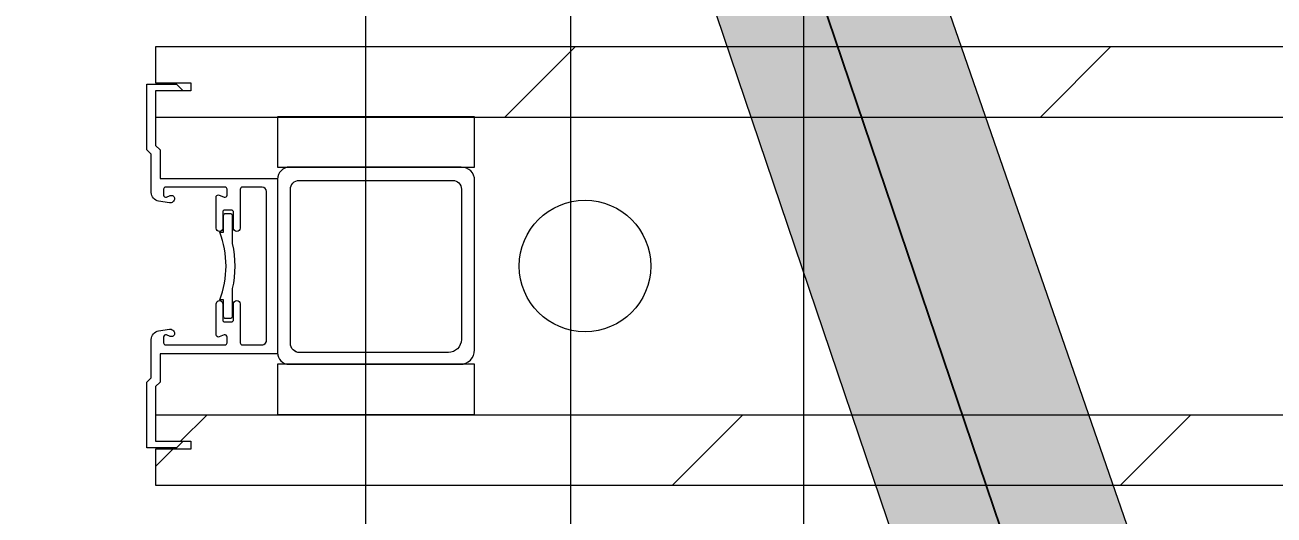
# Model space of a CAD drawing. Header units: millimetres. Extents: x 0 to 168960, y -92093 to 443706.
# Drawn here: x 61223.9 to 61508.9, y 314451.9 to 314563.8 of the extents above; entities that cross this region are included whole.
import ezdxf
from ezdxf.enums import TextEntityAlignment as Align

# ---------------------------------------------------------------- set-up
doc = ezdxf.new("R2018")
doc.units = ezdxf.units.MM
doc.linetypes.add('осевая', pattern=[50.800000000000004, 31.75, -6.35, 6.35, -6.35])
for name, color, linetype, lineweight in [('_0', 7, 'Continuous', 15), ('АР_Названия помещений', 124, 'Continuous', 5), ('АР_Номер помещения', 1, 'Continuous', 25), ('АР_Помещения_площадь', 19, 'Continuous', 9)]:
    doc.layers.add(name, color=color, linetype=linetype, lineweight=lineweight)
doc.styles.add('ISOCPEUR', font='isocpeur.ttf', dxfattribs={"height": 174.9999999999999})
doc.styles.get("Standard").update_dxf_attribs({"font": 'arial.ttf'})

# ---------------------------------------------------------------- blocks, each defined once
blk = doc.blocks.new('*U362')
at = {"color": 8, "style": 'ISOCPEUR', "width": 0.7, "flags": 1}
blk.add_attdef('КАТЕГОРИЯ', (-499.1655280450395, -2092.186355050572), '', height=250, dxfattribs=at)
at = {"layer": 'АР_Номер помещения', "color": 8, "style": 'ISOCPEUR', "width": 0.7}
blk.add_attdef('НОМЕР_ПОМЕЩЕНИЯ', text='', height=300, dxfattribs=at).set_placement((-17564.86919595587, 2858.18843627081), align=Align.MIDDLE_CENTER)
at = {"layer": 'АР_Помещения_площадь', "color": 8, "style": 'ISOCPEUR', "width": 0.7}
blk.add_attdef('ПЛОЩАДЬ_ПОМЕЩЕНИЯ', text='', height=200, dxfattribs=at).set_placement((-1475.609504904383, 2342.480832341213), align=Align.MIDDLE_RIGHT)
at = {"layer": 'АР_Помещения_площадь', "color": 8, "lineweight": 30, "width": 0.7, "flags": 104}
blk.add_attdef('ИМЯ_ПОМЕЩЕНИЯ', text='', height=100, dxfattribs=at).set_placement((157.6277002443094, 1217.141369806137), align=Align.MIDDLE_CENTER)
blk = doc.blocks.new('*U370')
at = {"color": 8, "style": 'ISOCPEUR', "width": 0.7, "flags": 1}
blk.add_attdef('КАТЕГОРИЯ', (-499.1655280450395, -2092.186355050572), '', height=250, dxfattribs=at)
at = {"layer": 'АР_Номер помещения', "color": 8, "style": 'ISOCPEUR', "width": 0.7}
blk.add_attdef('НОМЕР_ПОМЕЩЕНИЯ', text='', height=300, dxfattribs=at).set_placement((-21611.62945114239, 4249.169000430369), align=Align.MIDDLE_CENTER)
at = {"layer": 'АР_Помещения_площадь', "color": 8, "style": 'ISOCPEUR', "width": 0.7}
blk.add_attdef('ПЛОЩАДЬ_ПОМЕЩЕНИЯ', text='', height=200, dxfattribs=at).set_placement((-21287.99867618793, 5858.842214840608), align=Align.MIDDLE_RIGHT)
at = {"layer": 'АР_Помещения_площадь', "color": 8, "lineweight": 30, "width": 0.7, "flags": 104}
blk.add_attdef('ИМЯ_ПОМЕЩЕНИЯ', text='', height=100, dxfattribs=at).set_placement((157.6277002443094, 1217.141369806137), align=Align.MIDDLE_CENTER)
blk = doc.blocks.new('*U456')
at = {"ltscale": 75}
h = blk.add_hatch(dxfattribs=at)
h.set_pattern_fill('ANSI31', color=8, scale=50)
h.set_pattern_definition([(45, (1.13686837721616e-13, 639.6807474487578), (-112.2532015133644, 112.2532015133644), [])])
h.paths.add_polyline_path([(1052.074230230049, -4855.319253445312), (1044.074214017586, -4855.319253445312), (1044.074214017586, -4853.51925277774), (1052.074230230049, -4853.51925277774), (1052.074230230049, -4845.319251806184), (-97.92582126834998, -4845.319251806177), (-97.92582126834998, -4853.519252777733), (-89.9258050558866, -4853.519252777733), (-89.9258050558866, -4855.319253445305), (-97.92582126834998, -4855.319253445305), (-97.92582126834998, -4861.319250703491), (1052.074230230049, -4861.319250703498)])
h.paths.add_polyline_path([(1052.074230230049, -4929.319254398994), (-97.92582126834998, -4929.319254398986), (-97.92582126834998, -4935.319251657165), (-89.9258050558866, -4935.319251657165), (-89.9258050558866, -4937.119252324737), (-97.92582126834998, -4937.119252324737), (-97.92582126834998, -4945.319253296293), (1052.074230230049, -4945.3192532963), (1052.074230230049, -4937.119252324752), (1044.074214017586, -4937.119252324752), (1044.074214017586, -4935.31925165718), (1052.074230230049, -4935.31925165718)])
h.paths.add_polyline_path([(1052.074230230049, -4965.319253445312), (1044.074214017586, -4965.319253445312), (1044.074214017586, -4963.51925277774), (1052.074230230049, -4963.51925277774), (1052.074230230049, -4955.319251806184), (-97.92582126834998, -4955.319251806177), (-97.92582126834998, -4963.519252777733), (-89.9258050558866, -4963.519252777733), (-89.9258050558866, -4965.319253445305), (-97.92582126834998, -4965.319253445305), (-97.92582126834998, -4971.319250703491), (1052.074230230049, -4971.319250703498)])
h.paths.add_polyline_path([(1052.074230230049, -5039.319254398994), (-97.92582126834998, -5039.319254398986), (-97.92582126834998, -5045.319251657165), (-89.9258050558866, -5045.319251657165), (-89.9258050558866, -5047.119252324737), (-97.92582126834998, -5047.119252324737), (-97.92582126834998, -5055.319253296293), (1052.074230230049, -5055.3192532963), (1052.074230230049, -5047.119252324752), (1044.074214017586, -5047.119252324752), (1044.074214017586, -5045.31925165718), (1052.074230230049, -5045.31925165718)])
h.paths.add_polyline_path([(1052.074230230049, -5075.319253445312), (1044.074214017586, -5075.319253445312), (1044.074214017586, -5073.51925277774), (1052.074230230049, -5073.51925277774), (1052.074230230049, -5065.319251806184), (-97.92582126834998, -5065.319251806177), (-97.92582126834998, -5073.519252777733), (-89.9258050558866, -5073.519252777733), (-89.9258050558866, -5075.319253445305), (-97.92582126834998, -5075.319253445305), (-97.92582126834998, -5081.319250703491), (1052.074230230049, -5081.319250703498)])
h.paths.add_polyline_path([(915.3990858139579, -5175.31925255125), (915.3990858139579, -5191.31925255125), (1052.085289488211, -5191.31925255125), (1052.085289488211, -5175.31925255125)])
h.paths.add_polyline_path([(1052.074230230049, -5149.319254398994), (-97.92582126834998, -5149.319254398986), (-97.92582126834998, -5155.319251657165), (-89.9258050558866, -5155.319251657165), (-89.9258050558866, -5157.119252324737), (-97.92582126834998, -5157.119252324737), (-97.92582126834998, -5165.319253296293), (1052.074230230049, -5165.3192532963), (1052.074230230049, -5157.119252324752), (1044.074214017586, -5157.119252324752), (1044.074214017586, -5155.31925165718), (1052.074230230049, -5155.31925165718)])
h.paths.add_polyline_path([(20.80072385193388, -5175.31925255125), (20.80072385193388, -5191.31925255125), (905.4760391985757, -5191.319252551257), (905.4760391985757, -5175.31925255125)])
h.paths.add_polyline_path([(1052.085289488197, -5275.31925255125), (1052.085289488197, -5259.319252551257), (944.5759609985681, -5259.319252551257), (944.5759609985681, -5275.31925255125)])
h.paths.add_polyline_path([(934.6529143831859, -5259.319252551257), (-8.706308695255856, -5259.31925255125), (-8.706308695255856, -5275.319252551242), (934.6529143831859, -5275.31925255125)])
h.paths.add_polyline_path([(-99.92579551914343, -5330.727966430386), (1052.074218785972, -5330.727966430386), (1052.074218785972, -5315.319252551242), (-99.92579551914343, -5315.319252551242)])
h.paths.add_polyline_path([(1052.074218785972, -5398.973145807198), (-99.92579551914343, -5398.973145807198), (-99.92579551914343, -5415.319252551242), (-50.00000000000101, -5415.319252551242), (50.13124937287547, -5415.319252551242), (1052.074218785972, -5415.319252551242)])
h.paths.add_polyline_path([(10.88111534260578, -5191.31925255125), (10.88111534260578, -5175.31925255125), (-97.92579551914343, -5175.31925255125), (-97.92579551914343, -5191.31925255125)])
h.paths.add_polyline_path([(-18.20630869525586, -5259.31925255125), (-97.92579551914343, -5259.31925255125), (-97.92579551914343, -5275.319252551242), (-18.20630869525586, -5275.319252551242)])
at = {"color": 8}
for points in [[(-50, 0), (-50.00000000000101, -5465.319252551242), (49.99999999999899, -5465.319252551242), (49.99367757630047, -4876.319252551237), (905.0740573432921, -4876.319252551246), (905.0742044808568, -5465.31925255125), (1005.074204480857, -5465.31925255125), (1005.074057343294, -4776.319252551246), (49.99288924190172, -4776.319252551239), (50, 0)], [(1052.074230230049, -5075.319253445312), (1044.074214017586, -5075.319253445312), (1044.074214017586, -5073.51925277774), (1052.074230230049, -5073.51925277774), (1052.074230230049, -5065.319251806184), (-97.92582126834998, -5065.319251806177), (-97.92582126834998, -5073.519252777733), (-89.9258050558866, -5073.519252777733), (-89.9258050558866, -5075.319253445305), (-97.92582126834998, -5075.319253445305), (-97.92582126834998, -5081.319250703491), (1052.074230230049, -5081.319250703498)], [(-25.12687234542328, -5092.742313533712), (-25.12687234542328, -5081.282851942855), (-70.12579771258982, -5081.282851942855), (-70.12579771258982, -5092.742313533712), (-25.12687234542328, -5092.742313533712)], [(-70.12579771258982, -5149.207082568482), (-25.12687234542328, -5149.207082568482), (-25.12687234542328, -5137.747620977625), (-70.12579771258982, -5137.747620977625), (-70.12579771258982, -5149.207082568482)], [(1052.074230230049, -5149.319254398994), (-97.92582126834998, -5149.319254398986), (-97.92582126834998, -5155.319251657165), (-89.9258050558866, -5155.319251657165), (-89.9258050558866, -5157.119252324737), (-97.92582126834998, -5157.119252324737), (-97.92582126834998, -5165.319253296293), (1052.074230230049, -5165.3192532963), (1052.074230230049, -5157.119252324752), (1044.074214017586, -5157.119252324752), (1044.074214017586, -5155.31925165718), (1052.074230230049, -5155.31925165718)]]:
    blk.add_lwpolyline(points, close=True, dxfattribs=at)
blk.add_lwpolyline([(-81.62580992111509, -5097.819252648078, 0.414213562373475), (-82.12580982425527, -5097.319252744936), (-95.62536968795814, -5097.319252744936, 0.4076692435884849), (-96.12582011435336, -5097.809384719179), (-96.12581521251661, -5099.119252551216), (-96.12580982425436, -5099.119252551216, 0.5236937938588443), (-95.45019056093236, -5099.587395557519), (-94.57694104636778, -5099.25573894689, -0.5171094181616752), (-93.6261173267336, -5099.89445516435, -0.4685459341944643), (-94.78224535633183, -5100.906940722812), (-94.78224568538292, -5100.906942800341), (-97.23867991890086, -5100.517881248367), (-97.23867968111983, -5100.517879747083, -0.3692590870612273), (-98.9258083937467, -5098.540111133145), (-98.9258083937467, -5089.819253028072), (-99.92579551914343, -5088.819252864159), (-99.92579551914343, -5073.819254130758), (-93.14296575763831, -5073.819254130758), (-91.6429423275705, -5075.319253445305), (-97.92582126834998, -5075.319253445305), (-97.92582126834998, -5087.819252700247), (-96.92583414295325, -5088.819252864159), (-96.92583414295325, -5095.31925299827), (-70.12579771259436, -5095.31925299827), (-70.12579771259436, -5135.319252104207), (-96.92583414295325, -5135.319252104207), (-96.92583414295325, -5141.819252238318), (-97.92582126834998, -5142.819252402231), (-97.92582126834998, -5155.319251657173), (-91.6429423275705, -5155.319251657173), (-93.14296575763831, -5156.819250971719), (-99.92579551914343, -5156.819250971719), (-99.92579551914343, -5141.819252238318), (-98.9258083937467, -5140.819252074405), (-98.9258083937467, -5132.098393969332, -0.3692590732812085), (-97.23867977693828, -5130.12062537057), (-97.2386800327323, -5130.120623755556), (-94.78224580647122, -5129.731562143664), (-94.78224544997067, -5129.731564394504, -0.4685459630985602), (-93.62611732673179, -5130.744049938132, -0.5171094181635373), (-94.5769410463696, -5131.382766155593), (-95.45019055973228, -5131.051109545416, 0.523693794674848), (-96.12580982425573, -5131.519252551268), (-96.12581521251661, -5131.519252551268), (-96.12582059437239, -5132.817707158768, 0.4148534517142241), (-95.62473171662816, -5133.319252357542), (-82.12580982425527, -5133.319252357539, 0.4142169089958392), (-81.62579866625231, -5132.819246912651), (-81.62579866606995, -5131.519267071057, 0.5263183090191899), (-82.30528222812711, -5131.052573096936), (-83.44827028491329, -5131.486675307792, -0.5238257940620074), (-84.12580531017841, -5131.015318240641), (-84.12580531017841, -5123.97202568347, -0.9999999999999999), (-82.62578575889177, -5123.97202568347), (-82.62578575888449, -5127.564350278306, 0.417088185879998), (-82.12580984064073, -5128.069252446932), (-80.62580982425527, -5128.06925244693, 0.414219918199634), (-80.12578817579254, -5127.569241648811), (-80.1257881758512, -5123.962150354891, -0.9999999999999999), (-78.6258372900785, -5123.962150354891), (-78.6258372900785, -5132.819252625748, 0.4135527551017812), (-78.12536968797315, -5133.319252292971), (-73.62580982425527, -5133.319252292968, 0.414213562373095), (-72.62581008255086, -5132.319252551264), (-72.62581008255086, -5098.319252551213, 0.4142135623731283), (-73.62580982425527, -5097.31925280951), (-78.12536968328743, -5097.31925280951, 0.4144872272624899), (-78.6258372900785, -5097.82085048093), (-78.6258372900785, -5106.676354747586, -0.9999999999999999), (-80.1257881758512, -5106.676354747586), (-80.1257881758512, -5103.06925287161, 0.4141830312661964), (-80.62580982425527, -5102.569252655548), (-82.12580984064073, -5102.569252655545, 0.4170881858757274), (-82.62578575888449, -5103.074154824164), (-82.62578575887994, -5106.666479419007, -0.9999999999999999), (-84.12580531018114, -5106.666479419007), (-84.12580531017841, -5099.621092523426, -0.4421397536477223), (-83.5741792277314, -5099.107714560609), (-82.30526943842881, -5099.585936863017, 0.526315358118477), (-81.62580424526834, -5099.119250386821), (-81.62580429369166, -5097.819252648078)], format="xyb", dxfattribs=at)
for points in [[(-28.40009703406768, -5137.747620977622, 0.414213562373095), (-25.12687234542328, -5134.474396288973), (-25.12687234542464, -5095.782722381922, 0.414213562373095), (-28.16728119362607, -5092.742313533719), (-67.321899765284, -5092.742313533716, 0.414213562373095), (-70.12579771258982, -5095.546211481033), (-70.12579771259936, -5135.092293621445, 0.414213562373095), (-67.47047035641674, -5137.747620977625), (-28.40009703406768, -5137.747620977625)], [(-31.12554775787804, -5135.057715439976), (-65.07153650300108, -5135.057715439974, -0.414213562373095), (-67.17906498157765, -5132.9501869614), (-67.17906498156947, -5097.815249302945, -0.414213562373095), (-65.1460859688342, -5095.782270290209), (-30.12482958682459, -5095.782270290209, -0.414213562373095), (-28.15627047860117, -5097.750829398439), (-28.15627047860117, -5132.088438160699, -0.414213562373095), (-31.12554775787804, -5135.057715439976)], [(-80.92580982540778, -5103.321932691893, -0.414213562373095), (-80.42583795727217, -5103.821904560027), (-80.42583795727808, -5110.165599132067, -0.1086563943623405), (-80.42625695845447, -5120.474811308843), (-80.42625695844765, -5126.8211391816, -0.4142135881184977), (-80.92539094666529, -5127.320273125944), (-81.92580982425818, -5127.320273125942, -0.4149316596879949), (-82.42581220844397, -5126.819762838713), (-82.42581220844397, -5123.069252424815), (-83.27580977661557, -5123.069252424806, 0.1819686946466833), (-83.27580977661239, -5107.569252677904), (-82.42581220844397, -5107.569252677909), (-82.42581220844397, -5103.819252528883, -0.4142102386467865), (-81.92580982425818, -5103.319252446927), (-80.92580171802649, -5103.319252446927)]]:
    blk.add_lwpolyline(points, format="xyb", close=True, dxfattribs=at)
blk.add_circle((0.07420448085657938, -5115.319252551242), 15.00000000000007, dxfattribs=at)
blk = doc.blocks.new('*U590')
at = {"ltscale": 75}
h = blk.add_hatch(dxfattribs=at)
h.set_pattern_fill('ANSI31', color=8, scale=50)
h.set_pattern_definition([(45, (1.35003119794419e-13, 741.967266209278), (-112.2532015133644, 112.2532015133644), [])])
h.paths.add_polyline_path([(1052.074230230049, -4753.032734684792), (1044.074214017586, -4753.032734684792), (1044.074214017586, -4751.23273401722), (1052.074230230049, -4751.23273401722), (1052.074230230049, -4743.032733045664), (-97.92582126834995, -4743.032733045657), (-97.92582126834995, -4751.232734017212), (-89.92580505588657, -4751.232734017212), (-89.92580505588657, -4753.032734684784), (-97.92582126834995, -4753.032734684784), (-97.92582126834995, -4759.032731942971), (1052.074230230049, -4759.032731942978)])
h.paths.add_polyline_path([(1052.074230230049, -4827.032735638473), (-97.92582126834995, -4827.032735638466), (-97.92582126834995, -4833.032732896645), (-89.92580505588657, -4833.032732896645), (-89.92580505588657, -4834.832733564217), (-97.92582126834995, -4834.832733564217), (-97.92582126834995, -4843.032734535773), (1052.074230230049, -4843.03273453578), (1052.074230230049, -4834.832733564232), (1044.074214017586, -4834.832733564232), (1044.074214017586, -4833.03273289666), (1052.074230230049, -4833.03273289666)])
h.paths.add_polyline_path([(1052.074230230049, -4863.032734684792), (1044.074214017586, -4863.032734684792), (1044.074214017586, -4861.23273401722), (1052.074230230049, -4861.23273401722), (1052.074230230049, -4853.032733045664), (-97.92582126834995, -4853.032733045657), (-97.92582126834995, -4861.232734017212), (-89.92580505588657, -4861.232734017212), (-89.92580505588657, -4863.032734684784), (-97.92582126834995, -4863.032734684784), (-97.92582126834995, -4869.032731942971), (1052.074230230049, -4869.032731942978)])
h.paths.add_polyline_path([(1052.074230230049, -4937.032735638473), (-97.92582126834995, -4937.032735638466), (-97.92582126834995, -4943.032732896645), (-89.92580505588657, -4943.032732896645), (-89.92580505588657, -4944.832733564217), (-97.92582126834995, -4944.832733564217), (-97.92582126834995, -4953.032734535773), (1052.074230230049, -4953.03273453578), (1052.074230230049, -4944.832733564232), (1044.074214017586, -4944.832733564232), (1044.074214017586, -4943.03273289666), (1052.074230230049, -4943.03273289666)])
h.paths.add_polyline_path([(1052.074230230049, -4973.032734684792), (1044.074214017586, -4973.032734684792), (1044.074214017586, -4971.23273401722), (1052.074230230049, -4971.23273401722), (1052.074230230049, -4963.032733045664), (-97.92582126834995, -4963.032733045657), (-97.92582126834995, -4971.232734017212), (-89.92580505588657, -4971.232734017212), (-89.92580505588657, -4973.032734684784), (-97.92582126834995, -4973.032734684784), (-97.92582126834995, -4979.032731942971), (1052.074230230049, -4979.032731942978)])
h.paths.add_polyline_path([(915.3990858139579, -5073.032733790729), (915.3990858139579, -5089.032733790729), (1052.085289488211, -5089.032733790729), (1052.085289488211, -5073.032733790729)])
h.paths.add_polyline_path([(1052.074230230049, -5047.032735638473), (-97.92582126834995, -5047.032735638466), (-97.92582126834995, -5053.032732896645), (-89.92580505588657, -5053.032732896645), (-89.92580505588657, -5054.832733564217), (-97.92582126834995, -5054.832733564217), (-97.92582126834995, -5063.032734535773), (1052.074230230049, -5063.03273453578), (1052.074230230049, -5054.832733564232), (1044.074214017586, -5054.832733564232), (1044.074214017586, -5053.03273289666), (1052.074230230049, -5053.03273289666)])
h.paths.add_polyline_path([(20.8007238519339, -5073.032733790729), (20.8007238519339, -5089.032733790729), (905.4760391985757, -5089.032733790737), (905.4760391985757, -5073.032733790729)])
h.paths.add_polyline_path([(1052.085289488197, -5173.032733790729), (1052.085289488197, -5157.032733790737), (944.5759609985681, -5157.032733790737), (944.5759609985681, -5173.032733790729)])
h.paths.add_polyline_path([(934.6529143831859, -5157.032733790737), (-8.706308695255835, -5157.032733790729), (-8.706308695255835, -5173.032733790722), (934.6529143831859, -5173.032733790729)])
h.paths.add_polyline_path([(-99.9257955191434, -5228.441447669866), (1052.074218785972, -5228.441447669866), (1052.074218785972, -5213.032733790722), (-99.9257955191434, -5213.032733790722)])
h.paths.add_polyline_path([(1052.074218785972, -5296.686627046678), (-99.9257955191434, -5296.686627046678), (-99.9257955191434, -5313.032733790722), (-50.00000000000099, -5313.032733790722), (50.13124937287549, -5313.032733790722), (1052.074218785972, -5313.032733790722)])
h.paths.add_polyline_path([(10.8811153426058, -5089.032733790729), (10.8811153426058, -5073.032733790729), (-97.9257955191434, -5073.032733790729), (-97.9257955191434, -5089.032733790729)])
h.paths.add_polyline_path([(-18.20630869525584, -5157.032733790729), (-97.9257955191434, -5157.032733790729), (-97.9257955191434, -5173.032733790722), (-18.20630869525584, -5173.032733790722)])
at = {"color": 8}
for points in [[(-50, 0), (-50.00000000000099, -5363.032733790722), (49.99999999999901, -5363.032733790722), (49.99367757630049, -4774.032733790717), (905.0740573432921, -4774.032733790726), (905.0742044808568, -5363.032733790729), (1005.074204480857, -5363.032733790729), (1005.074057343294, -4674.032733790726), (49.99288924190174, -4674.032733790718), (50, 0)], [(1052.074230230049, -4973.032734684792), (1044.074214017586, -4973.032734684792), (1044.074214017586, -4971.23273401722), (1052.074230230049, -4971.23273401722), (1052.074230230049, -4963.032733045664), (-97.92582126834995, -4963.032733045657), (-97.92582126834995, -4971.232734017212), (-89.92580505588657, -4971.232734017212), (-89.92580505588657, -4973.032734684784), (-97.92582126834995, -4973.032734684784), (-97.92582126834995, -4979.032731942971), (1052.074230230049, -4979.032731942978)], [(-25.12687234542326, -4990.455794773192), (-25.12687234542326, -4978.996333182335), (-70.12579771258979, -4978.996333182335), (-70.12579771258979, -4990.455794773192), (-25.12687234542326, -4990.455794773192)], [(-70.12579771258979, -5046.920563807962), (-25.12687234542326, -5046.920563807962), (-25.12687234542326, -5035.461102217105), (-70.12579771258979, -5035.461102217105), (-70.12579771258979, -5046.920563807962)], [(1052.074230230049, -5047.032735638473), (-97.92582126834995, -5047.032735638466), (-97.92582126834995, -5053.032732896645), (-89.92580505588657, -5053.032732896645), (-89.92580505588657, -5054.832733564217), (-97.92582126834995, -5054.832733564217), (-97.92582126834995, -5063.032734535773), (1052.074230230049, -5063.03273453578), (1052.074230230049, -5054.832733564232), (1044.074214017586, -5054.832733564232), (1044.074214017586, -5053.03273289666), (1052.074230230049, -5053.03273289666)]]:
    blk.add_lwpolyline(points, close=True, dxfattribs=at)
blk.add_lwpolyline([(-81.62580992111506, -4995.532733887558, 0.414213562373475), (-82.12580982425524, -4995.032733984416), (-95.62536968795811, -4995.032733984415, 0.4076692435884849), (-96.12582011435333, -4995.522865958659), (-96.12581521251659, -4996.832733790696), (-96.12580982425433, -4996.832733790696, 0.5236937938588443), (-95.45019056093233, -4997.300876796999), (-94.57694104636775, -4996.96922018637, -0.5171094181616752), (-93.62611732673358, -4997.60793640383, -0.4685459341944643), (-94.7822453563318, -4998.620421962291), (-94.78224568538289, -4998.620424039821), (-97.23867991890083, -4998.231362487847), (-97.2386796811198, -4998.231360986563, -0.3692590870612273), (-98.92580839374668, -4996.253592372625), (-98.92580839374668, -4987.532734267552), (-99.9257955191434, -4986.532734103639), (-99.9257955191434, -4971.532735370238), (-93.14296575763828, -4971.532735370238), (-91.64294232757047, -4973.032734684784), (-97.92582126834995, -4973.032734684784), (-97.92582126834995, -4985.532733939726), (-96.92583414295322, -4986.532734103639), (-96.92583414295322, -4993.03273423775), (-70.12579771259433, -4993.03273423775), (-70.12579771259433, -5033.032733343687), (-96.92583414295322, -5033.032733343687), (-96.92583414295322, -5039.532733477798), (-97.92582126834995, -5040.53273364171), (-97.92582126834995, -5053.032732896652), (-91.64294232757047, -5053.032732896652), (-93.14296575763828, -5054.532732211199), (-99.9257955191434, -5054.532732211199), (-99.9257955191434, -5039.532733477798), (-98.92580839374668, -5038.532733313885), (-98.92580839374668, -5029.811875208812, -0.3692590732812085), (-97.23867977693826, -5027.83410661005), (-97.23868003273228, -5027.834104995036), (-94.7822458064712, -5027.445043383143), (-94.78224544997065, -5027.445045633984, -0.4685459630985602), (-93.62611732673176, -5028.457531177612, -0.5171094181635373), (-94.57694104636957, -5029.096247395073), (-95.45019055973225, -5028.764590784896, 0.523693794674848), (-96.1258098242557, -5029.232733790748), (-96.12581521251659, -5029.232733790748), (-96.12582059437236, -5030.531188398248, 0.4148534517142241), (-95.62473171662813, -5031.032733597021), (-82.12580982425524, -5031.032733597019, 0.4142169089958392), (-81.62579866625228, -5030.53272815213), (-81.62579866606993, -5029.232748310536, 0.5263183090191899), (-82.30528222812708, -5028.766054336415), (-83.44827028491326, -5029.200156547272, -0.5238257940620074), (-84.12580531017838, -5028.728799480121), (-84.12580531017838, -5021.68550692295, -0.9999999999999999), (-82.62578575889174, -5021.68550692295), (-82.62578575888446, -5025.277831517786, 0.417088185879998), (-82.1258098406407, -5025.782733686412), (-80.62580982425524, -5025.78273368641, 0.414219918199634), (-80.12578817579251, -5025.282722888291), (-80.12578817585117, -5021.675631594371, -0.9999999999999999), (-78.62583729007847, -5021.675631594371), (-78.62583729007847, -5030.532733865228, 0.4135527551017812), (-78.12536968797312, -5031.032733532451), (-73.62580982425524, -5031.032733532448, 0.414213562373095), (-72.62581008255083, -5030.032733790744), (-72.62581008255083, -4996.032733790693, 0.4142135623731283), (-73.62580982425524, -4995.032734048989), (-78.1253696832874, -4995.032734048989, 0.4144872272624899), (-78.62583729007847, -4995.53433172041), (-78.62583729007847, -5004.389835987065, -0.9999999999999999), (-80.12578817585117, -5004.389835987065), (-80.12578817585117, -5000.78273411109, 0.4141830312661964), (-80.62580982425524, -5000.282733895027), (-82.1258098406407, -5000.282733895025, 0.4170881858757274), (-82.62578575888446, -5000.787636063644), (-82.62578575887991, -5004.379960658487, -0.9999999999999999), (-84.12580531018111, -5004.379960658487), (-84.12580531017838, -4997.334573762906, -0.4421397536477223), (-83.57417922773138, -4996.821195800088), (-82.30526943842878, -4997.299418102497, 0.526315358118477), (-81.62580424526831, -4996.832731626301), (-81.62580429369163, -4995.532733887558)], format="xyb", dxfattribs=at)
for points in [[(-28.40009703406766, -5035.461102217102, 0.414213562373095), (-25.12687234542326, -5032.187877528453), (-25.12687234542462, -4993.496203621402, 0.414213562373095), (-28.16728119362605, -4990.455794773199), (-67.32189976528397, -4990.455794773196, 0.414213562373095), (-70.12579771258979, -4993.259692720512), (-70.12579771259934, -5032.805774860924, 0.414213562373095), (-67.47047035641671, -5035.461102217105), (-28.40009703406766, -5035.461102217105)], [(-31.12554775787802, -5032.771196679456), (-65.07153650300106, -5032.771196679454, -0.414213562373095), (-67.17906498157762, -5030.663668200879), (-67.17906498156944, -4995.528730542424, -0.414213562373095), (-65.14608596883417, -4993.495751529688), (-30.12482958682457, -4993.495751529688, -0.414213562373095), (-28.15627047860115, -4995.464310637919), (-28.15627047860115, -5029.801919400179, -0.414213562373095), (-31.12554775787802, -5032.771196679456)], [(-80.92580982540775, -5001.035413931373, -0.414213562373095), (-80.42583795727214, -5001.535385799507), (-80.42583795727805, -5007.879080371546, -0.1086563943623405), (-80.42625695845445, -5018.188292548322), (-80.42625695844762, -5024.53462042108, -0.4142135881184977), (-80.92539094666526, -5025.033754365424), (-81.92580982425815, -5025.033754365421, -0.4149316596879949), (-82.42581220844394, -5024.533244078193), (-82.42581220844394, -5020.782733664295), (-83.27580977661555, -5020.782733664286, 0.1819686946466833), (-83.27580977661236, -5005.282733917384), (-82.42581220844394, -5005.282733917389), (-82.42581220844394, -5001.532733768363, -0.4142102386467865), (-81.92580982425815, -5001.032733686407), (-80.92580171802646, -5001.032733686407)]]:
    blk.add_lwpolyline(points, format="xyb", close=True, dxfattribs=at)
blk.add_circle((0.0742044808566007, -5013.032733790722), 15.00000000000007, dxfattribs=at)

msp = doc.modelspace()

# ---------------------------------------------------------------- hatches: boundary and pattern name
at = {"layer": '_0', "linetype": 'Continuous', "lineweight": 18}
for points in [[(61451.51567662612, 314434.3568563866), (61477.99119898508, 314441.9212913463), (61311.57362987177, 314922.2629112869), (61288.8803249927, 314914.6984763272)], [(61428.82237174705, 314426.792421427), (61451.51567662612, 314434.3568563866), (61288.8803249927, 314914.6984763272), (61266.18702011363, 314907.1340413676)]]:
    msp.add_hatch(color=256, dxfattribs=at).paths.add_polyline_path(points)

# ---------------------------------------------------------------- linework, layer by layer
at = {"layer": '_0', "linetype": 'осевая', "lineweight": 0, "ltscale": 500}
msp.add_line((61348.38745872868, 314258.7604547751), (61348.38745872927, 319727.1194964959), dxfattribs=at)
at = {"layer": '_0', "linetype": 'Continuous', "lineweight": 18}
for points in [[(61288.8803249927, 314914.6984763272), (61451.51567662612, 314434.3568563866), (61428.82237174705, 314426.792421427), (61266.18702011363, 314907.1340413676), (61311.57362987178, 314922.2629112869)], [(61311.57362987178, 314922.2629112869), (61477.9911989851, 314441.9212913463), (61451.51567662614, 314434.3568563866)], [(61451.45263966813, 314434.3568563866), (61288.81728803471, 314914.6984763272)]]:
    msp.add_lwpolyline(points, dxfattribs=at)

# ---------------------------------------------------------------- block references
at = {"layer": '_0'}
ref = msp.add_blockref('*U370', (75328.4261421222, 311412.6696398946), dxfattribs=at)
lines = msp.add_mtext('\\W0.8000;Санузлы для мальчиков основной и старшей\\Pшколы', dxfattribs={"layer": 'АР_Названия помещений', "color": 8, "insert": (54841.09188628175, 321948.5569585622), "char_height": 2433.387117552295, "width": 1779.628549205147, "attachment_point": 1})
ref.add_attrib('ИМЯ_ПОМЕЩЕНИЯ', '', (54841.09188628175, 321948.5569585622), dxfattribs={"flags": 104}).embed_mtext(lines)
ref = msp.add_blockref('*U362', (49645.1823398304, 311704.5919760152), dxfattribs=at)
lines = msp.add_mtext('\\W0.8000;Кабинет информатики и информационных\\Pтехнологий с возможностью деления\\Pтрансформируемой перегородкой на два\\Pпомещения', dxfattribs={"layer": 'АР_Названия помещений', "color": 8, "insert": (33695.11667115668, 321446.1710718342), "char_height": 6603.183349143786, "width": 1779.628549205147, "attachment_point": 1})
ref.add_attrib('ИМЯ_ПОМЕЩЕНИЯ', '', (33695.11667115668, 321446.1710718342), dxfattribs={"flags": 104}).embed_mtext(lines)
at = {"layer": '_0', "lineweight": 0, "ltscale": 100, "transparency": 33554687}
for name, p in [('*U456', (61351.59427305131, 319624.0797073282)), ('*U590', (61351.59427305131, 319521.7931885657))]:
    msp.add_blockref(name, p, dxfattribs=at)

doc.saveas('drawing.dxf')
